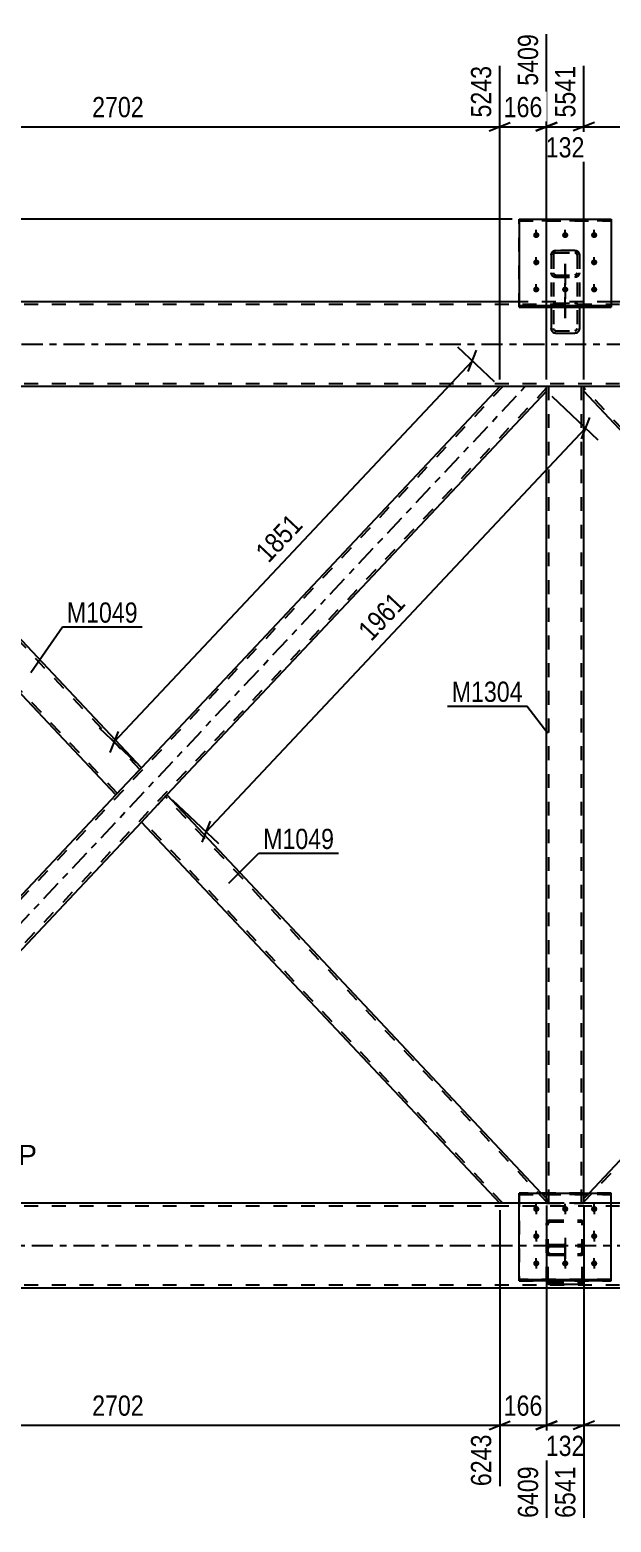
# Model space of a CAD drawing. Header units: millimetres. Extents: x 0 to 1189, y 0 to 841.
# Drawn here: x 258.9 to 341.2, y 442.4 to 653.7 of the extents above; entities that cross this region are included whole.
import ezdxf

# ---------------------------------------------------------------- set-up
doc = ezdxf.new("R2010")
doc.units = ezdxf.units.MM
doc.linetypes.add('DXK_LINE_DOT2', pattern=[3.9198, 1.9599, -1.9599])
doc.linetypes.add('DXK_LINE_DOT3', pattern=[5.9187, 2.979, -0.9799, 0.9799, -0.9799])
doc.styles.add('Arial', font='ARIAL.TTF', dxfattribs={"height": 0.2})
doc.styles.add('Arial Narrow', font='ARIALN.TTF', dxfattribs={"height": 0.2})

# ---------------------------------------------------------------- blocks, each defined once
blk = doc.blocks.new('Bolt-761548908-4665 - 4653')
at = {"color": 1, "linetype": 'DXK_LINE_DOT2'}
for p, q in [((330.57, 624.22), (330.57, 625.36)), ((334.67, 624.22), (334.67, 625.36)), ((338.77, 624.22), (338.77, 625.36)), ((330.57, 620.37), (330.57, 621.5)), ((338.77, 620.37), (338.77, 621.5)), ((330.57, 616.52), (330.57, 617.65)), ((334.67, 616.52), (334.67, 617.65)), ((338.77, 616.52), (338.77, 617.65))]:
    blk.add_line(p, q, dxfattribs=at)
blk = doc.blocks.new('Bolt-761548908-4806 - 4653')
at = {"linetype": 'Continuous'}
for points in [[(330.57, 624.21), (330.47, 624.21), (330.39, 624.24), (330.31, 624.28), (330.24, 624.34), (330.18, 624.41), (330.15, 624.49), (330.13, 624.58), (330.13, 624.66), (330.15, 624.75), (330.18, 624.83), (330.24, 624.9), (330.31, 624.95), (330.39, 625), (330.47, 625.02), (330.57, 625.03), (330.66, 625.02), (330.74, 625), (330.82, 624.95), (330.89, 624.9), (330.95, 624.83), (330.98, 624.75), (331, 624.66), (331, 624.58), (330.98, 624.49), (330.95, 624.41), (330.89, 624.34), (330.82, 624.28), (330.74, 624.24), (330.66, 624.21)], [(334.67, 624.21), (334.57, 624.21), (334.49, 624.24), (334.41, 624.28), (334.34, 624.34), (334.28, 624.41), (334.25, 624.49), (334.23, 624.58), (334.23, 624.66), (334.25, 624.75), (334.28, 624.83), (334.34, 624.9), (334.41, 624.95), (334.49, 625), (334.57, 625.02), (334.67, 625.03), (334.76, 625.02), (334.84, 625), (334.92, 624.95), (334.99, 624.9), (335.05, 624.83), (335.08, 624.75), (335.1, 624.66), (335.1, 624.58), (335.08, 624.49), (335.05, 624.41), (334.99, 624.34), (334.92, 624.28), (334.84, 624.24), (334.76, 624.21)], [(338.77, 624.21), (338.67, 624.21), (338.59, 624.24), (338.51, 624.28), (338.44, 624.34), (338.38, 624.41), (338.35, 624.49), (338.33, 624.58), (338.33, 624.66), (338.35, 624.75), (338.38, 624.83), (338.44, 624.9), (338.51, 624.95), (338.59, 625), (338.67, 625.02), (338.77, 625.03), (338.86, 625.02), (338.94, 625), (339.02, 624.95), (339.09, 624.9), (339.15, 624.83), (339.18, 624.75), (339.2, 624.66), (339.2, 624.58), (339.18, 624.49), (339.15, 624.41), (339.09, 624.34), (339.02, 624.28), (338.94, 624.24), (338.86, 624.21)], [(330.57, 620.35), (330.47, 620.36), (330.39, 620.39), (330.31, 620.43), (330.24, 620.49), (330.18, 620.56), (330.15, 620.64), (330.13, 620.72), (330.13, 620.81), (330.15, 620.89), (330.18, 620.97), (330.24, 621.04), (330.31, 621.1), (330.39, 621.14), (330.47, 621.17), (330.57, 621.18), (330.66, 621.17), (330.74, 621.14), (330.82, 621.1), (330.89, 621.04), (330.95, 620.97), (330.98, 620.89), (331, 620.81), (331, 620.72), (330.98, 620.64), (330.95, 620.56), (330.89, 620.49), (330.82, 620.43), (330.74, 620.39), (330.66, 620.36)], [(338.77, 620.35), (338.67, 620.36), (338.59, 620.39), (338.51, 620.43), (338.44, 620.49), (338.38, 620.56), (338.35, 620.64), (338.33, 620.72), (338.33, 620.81), (338.35, 620.89), (338.38, 620.97), (338.44, 621.04), (338.51, 621.1), (338.59, 621.14), (338.67, 621.17), (338.77, 621.18), (338.86, 621.17), (338.94, 621.14), (339.02, 621.1), (339.09, 621.04), (339.15, 620.97), (339.18, 620.89), (339.2, 620.81), (339.2, 620.72), (339.18, 620.64), (339.15, 620.56), (339.09, 620.49), (339.02, 620.43), (338.94, 620.39), (338.86, 620.36)], [(330.57, 616.5), (330.47, 616.51), (330.39, 616.54), (330.31, 616.58), (330.24, 616.64), (330.18, 616.71), (330.15, 616.79), (330.13, 616.87), (330.13, 616.96), (330.15, 617.04), (330.18, 617.12), (330.24, 617.19), (330.31, 617.25), (330.39, 617.29), (330.47, 617.32), (330.57, 617.33), (330.66, 617.32), (330.74, 617.29), (330.82, 617.25), (330.89, 617.19), (330.95, 617.12), (330.98, 617.04), (331, 616.96), (331, 616.87), (330.98, 616.79), (330.95, 616.71), (330.89, 616.64), (330.82, 616.58), (330.74, 616.54), (330.66, 616.51)], [(334.67, 616.5), (334.57, 616.51), (334.49, 616.54), (334.41, 616.58), (334.34, 616.64), (334.28, 616.71), (334.25, 616.79), (334.23, 616.87), (334.23, 616.96), (334.25, 617.04), (334.28, 617.12), (334.34, 617.19), (334.41, 617.25), (334.49, 617.29), (334.57, 617.32), (334.67, 617.33), (334.76, 617.32), (334.84, 617.29), (334.92, 617.25), (334.99, 617.19), (335.05, 617.12), (335.08, 617.04), (335.1, 616.96), (335.1, 616.87), (335.08, 616.79), (335.05, 616.71), (334.99, 616.64), (334.92, 616.58), (334.84, 616.54), (334.76, 616.51)], [(338.77, 616.5), (338.67, 616.51), (338.59, 616.54), (338.51, 616.58), (338.44, 616.64), (338.38, 616.71), (338.35, 616.79), (338.33, 616.87), (338.33, 616.96), (338.35, 617.04), (338.38, 617.12), (338.44, 617.19), (338.51, 617.25), (338.59, 617.29), (338.67, 617.32), (338.77, 617.33), (338.86, 617.32), (338.94, 617.29), (339.02, 617.25), (339.09, 617.19), (339.15, 617.12), (339.18, 617.04), (339.2, 616.96), (339.2, 616.87), (339.18, 616.79), (339.15, 616.71), (339.09, 616.64), (339.02, 616.58), (338.94, 616.54), (338.86, 616.51)]]:
    blk.add_hatch(color=1, dxfattribs=at).paths.add_polyline_path(points)
at = {"color": 1, "linetype": 'Continuous'}
for p, q in [((330.57, 624.22), (330.57, 625.36)), ((334.67, 624.22), (334.67, 625.36)), ((338.77, 624.22), (338.77, 625.36)), ((330.57, 620.37), (330.57, 621.5)), ((338.77, 620.37), (338.77, 621.5)), ((330.57, 616.52), (330.57, 617.65)), ((334.67, 616.52), (334.67, 617.65)), ((338.77, 616.52), (338.77, 617.65))]:
    blk.add_line(p, q, dxfattribs=at)
blk = doc.blocks.new('Part-761548908-4816 - 4653')
at = {"color": 2, "linetype": 'Continuous'}
for p, q in [((328.17, 615.18), (115.66, 615.18)), ((568.17, 615.18), (341.17, 615.18)), ((577.06, 603.18), (115.66, 603.18))]:
    blk.add_line(p, q, dxfattribs=at)
at = {"color": 7, "linetype": 'DXK_LINE_DOT2'}
for p, q in [((706.9, 614.78), (115.66, 614.78)), ((341.17, 615.18), (328.17, 615.18)), ((706.9, 603.58), (115.66, 603.58))]:
    blk.add_line(p, q, dxfattribs=at)
at = {"color": 7, "linetype": 'DXK_LINE_DOT3'}
blk.add_line((115.66, 609.18), (706.9, 609.18), dxfattribs=at)
blk = doc.blocks.new('Part-761548908-4821 - 4653')
at = {"color": 7, "linetype": 'DXK_LINE_DOT2'}
for p, q in [((706.9, 487.18), (75.66, 487.18)), ((706.9, 487.58), (88.16, 487.58)), ((341.17, 487.58), (328.17, 487.58)), ((706.9, 475.98), (75.66, 475.98))]:
    blk.add_line(p, q, dxfattribs=at)
at = {"color": 2, "linetype": 'Continuous'}
for p, q in [((328.17, 487.58), (101.16, 487.58)), ((568.17, 487.58), (341.17, 487.58)), ((706.9, 475.58), (80.46, 475.58))]:
    blk.add_line(p, q, dxfattribs=at)
at = {"color": 7, "linetype": 'DXK_LINE_DOT3'}
blk.add_line((75.66, 481.58), (706.9, 481.58), dxfattribs=at)
blk = doc.blocks.new('Bolt-761548908-4805 - 4653')
at = {"color": 1, "linetype": 'DXK_LINE_DOT2'}
for p, q in [((330.57, 487.17), (330.57, 486.03)), ((334.67, 487.17), (334.67, 486.03)), ((338.77, 487.17), (338.77, 486.03)), ((330.57, 483.32), (330.57, 482.18)), ((338.77, 483.32), (338.77, 482.18)), ((330.57, 479.46), (330.57, 478.33)), ((334.67, 479.46), (334.67, 478.33)), ((338.77, 479.46), (338.77, 478.33))]:
    blk.add_line(p, q, dxfattribs=at)
blk = doc.blocks.new('Bolt-761548908-4807 - 4653')
at = {"linetype": 'Continuous'}
for points in [[(330.57, 486.36), (330.47, 486.37), (330.39, 486.39), (330.31, 486.44), (330.24, 486.49), (330.18, 486.56), (330.15, 486.64), (330.13, 486.73), (330.13, 486.81), (330.15, 486.9), (330.18, 486.98), (330.24, 487.05), (330.31, 487.11), (330.39, 487.15), (330.47, 487.18), (330.57, 487.18), (330.66, 487.18), (330.74, 487.15), (330.82, 487.11), (330.89, 487.05), (330.95, 486.98), (330.98, 486.9), (331, 486.81), (331, 486.73), (330.98, 486.64), (330.95, 486.56), (330.89, 486.49), (330.82, 486.44), (330.74, 486.39), (330.66, 486.37)], [(334.67, 486.36), (334.57, 486.37), (334.49, 486.39), (334.41, 486.44), (334.34, 486.49), (334.28, 486.56), (334.25, 486.64), (334.23, 486.73), (334.23, 486.81), (334.25, 486.9), (334.28, 486.98), (334.34, 487.05), (334.41, 487.11), (334.49, 487.15), (334.57, 487.18), (334.67, 487.18), (334.76, 487.18), (334.84, 487.15), (334.92, 487.11), (334.99, 487.05), (335.05, 486.98), (335.08, 486.9), (335.1, 486.81), (335.1, 486.73), (335.08, 486.64), (335.05, 486.56), (334.99, 486.49), (334.92, 486.44), (334.84, 486.39), (334.76, 486.37)], [(338.77, 486.36), (338.67, 486.37), (338.59, 486.39), (338.51, 486.44), (338.44, 486.49), (338.38, 486.56), (338.35, 486.64), (338.33, 486.73), (338.33, 486.81), (338.35, 486.9), (338.38, 486.98), (338.44, 487.05), (338.51, 487.11), (338.59, 487.15), (338.67, 487.18), (338.77, 487.18), (338.86, 487.18), (338.94, 487.15), (339.02, 487.11), (339.09, 487.05), (339.15, 486.98), (339.18, 486.9), (339.2, 486.81), (339.2, 486.73), (339.18, 486.64), (339.15, 486.56), (339.09, 486.49), (339.02, 486.44), (338.94, 486.39), (338.86, 486.37)], [(330.57, 482.51), (330.47, 482.51), (330.39, 482.54), (330.31, 482.58), (330.24, 482.64), (330.18, 482.71), (330.15, 482.79), (330.13, 482.88), (330.13, 482.96), (330.15, 483.05), (330.18, 483.13), (330.24, 483.2), (330.31, 483.25), (330.39, 483.3), (330.47, 483.32), (330.57, 483.33), (330.66, 483.32), (330.74, 483.3), (330.82, 483.25), (330.89, 483.2), (330.95, 483.13), (330.98, 483.05), (331, 482.96), (331, 482.88), (330.98, 482.79), (330.95, 482.71), (330.89, 482.64), (330.82, 482.58), (330.74, 482.54), (330.66, 482.51)], [(338.77, 482.51), (338.67, 482.51), (338.59, 482.54), (338.51, 482.58), (338.44, 482.64), (338.38, 482.71), (338.35, 482.79), (338.33, 482.88), (338.33, 482.96), (338.35, 483.05), (338.38, 483.13), (338.44, 483.2), (338.51, 483.25), (338.59, 483.3), (338.67, 483.32), (338.77, 483.33), (338.86, 483.32), (338.94, 483.3), (339.02, 483.25), (339.09, 483.2), (339.15, 483.13), (339.18, 483.05), (339.2, 482.96), (339.2, 482.88), (339.18, 482.79), (339.15, 482.71), (339.09, 482.64), (339.02, 482.58), (338.94, 482.54), (338.86, 482.51)], [(330.57, 478.65), (330.47, 478.66), (330.39, 478.69), (330.31, 478.73), (330.24, 478.79), (330.18, 478.86), (330.15, 478.94), (330.13, 479.02), (330.13, 479.11), (330.15, 479.19), (330.18, 479.27), (330.24, 479.34), (330.31, 479.4), (330.39, 479.44), (330.47, 479.47), (330.57, 479.48), (330.66, 479.47), (330.74, 479.44), (330.82, 479.4), (330.89, 479.34), (330.95, 479.27), (330.98, 479.19), (331, 479.11), (331, 479.02), (330.98, 478.94), (330.95, 478.86), (330.89, 478.79), (330.82, 478.73), (330.74, 478.69), (330.66, 478.66)], [(334.67, 478.65), (334.57, 478.66), (334.49, 478.69), (334.41, 478.73), (334.34, 478.79), (334.28, 478.86), (334.25, 478.94), (334.23, 479.02), (334.23, 479.11), (334.25, 479.19), (334.28, 479.27), (334.34, 479.34), (334.41, 479.4), (334.49, 479.44), (334.57, 479.47), (334.67, 479.48), (334.76, 479.47), (334.84, 479.44), (334.92, 479.4), (334.99, 479.34), (335.05, 479.27), (335.08, 479.19), (335.1, 479.11), (335.1, 479.02), (335.08, 478.94), (335.05, 478.86), (334.99, 478.79), (334.92, 478.73), (334.84, 478.69), (334.76, 478.66)], [(338.77, 478.65), (338.67, 478.66), (338.59, 478.69), (338.51, 478.73), (338.44, 478.79), (338.38, 478.86), (338.35, 478.94), (338.33, 479.02), (338.33, 479.11), (338.35, 479.19), (338.38, 479.27), (338.44, 479.34), (338.51, 479.4), (338.59, 479.44), (338.67, 479.47), (338.77, 479.48), (338.86, 479.47), (338.94, 479.44), (339.02, 479.4), (339.09, 479.34), (339.15, 479.27), (339.18, 479.19), (339.2, 479.11), (339.2, 479.02), (339.18, 478.94), (339.15, 478.86), (339.09, 478.79), (339.02, 478.73), (338.94, 478.69), (338.86, 478.66)]]:
    blk.add_hatch(color=1, dxfattribs=at).paths.add_polyline_path(points)
at = {"color": 1, "linetype": 'Continuous'}
for p, q in [((330.57, 486.37), (330.57, 487.51)), ((334.67, 486.37), (334.67, 487.51)), ((338.77, 486.37), (338.77, 487.51)), ((330.57, 482.52), (330.57, 483.66)), ((338.77, 482.52), (338.77, 483.66)), ((330.57, 478.67), (330.57, 479.8)), ((334.67, 478.67), (334.67, 479.8)), ((338.77, 478.67), (338.77, 479.8))]:
    blk.add_line(p, q, dxfattribs=at)
blk = doc.blocks.new('Part-761548908-4874 - 4653')
at = {"color": 7, "linetype": 'DXK_LINE_DOT2'}
for p, q in [((341.17, 489.03), (328.17, 489.03)), ((328.17, 489.03), (328.17, 476.59)), ((341.17, 488.81), (328.17, 488.81)), ((341.17, 476.59), (341.17, 489.03)), ((341.17, 476.81), (328.17, 476.81)), ((328.17, 476.59), (341.17, 476.59))]:
    blk.add_line(p, q, dxfattribs=at)
blk = doc.blocks.new('Part-761548908-4888 - 4653')
at = {"color": 7, "linetype": 'DXK_LINE_DOT2'}
for p, q in [((332.03, 484.73), (332.06, 484.9)), ((332.03, 476.63), (332.03, 484.73)), ((332.06, 484.9), (332.17, 485.05)), ((332.17, 485.05), (332.32, 485.15)), ((332.28, 484.82), (332.27, 484.73)), ((332.27, 476.63), (332.27, 484.73)), ((332.34, 484.89), (332.28, 484.82)), ((332.32, 485.15), (332.51, 485.18)), ((332.41, 484.94), (332.34, 484.89)), ((332.51, 484.96), (332.41, 484.94)), ((332.51, 485.18), (336.83, 485.18)), ((332.51, 484.96), (336.83, 484.96)), ((336.83, 485.18), (337.01, 485.15)), ((336.92, 484.94), (336.83, 484.96)), ((337, 484.89), (336.92, 484.94)), ((337.05, 484.82), (337, 484.89)), ((337.01, 485.15), (337.17, 485.05)), ((337.07, 484.73), (337.05, 484.82)), ((337.07, 476.63), (337.07, 484.73)), ((337.17, 485.05), (337.27, 484.9)), ((337.27, 484.9), (337.31, 484.73)), ((337.31, 476.63), (337.31, 484.73)), ((332.51, 481.73), (332.32, 481.69)), ((332.51, 481.73), (336.83, 481.73)), ((337.01, 481.69), (336.83, 481.73)), ((332.06, 481.42), (332.03, 481.22)), ((332.06, 480.5), (332.03, 480.67)), ((332.17, 480.35), (332.06, 480.5)), ((332.32, 480.25), (332.17, 480.35)), ((332.27, 481.22), (332.28, 481.32)), ((332.27, 480.67), (332.28, 480.58)), ((332.28, 481.32), (332.34, 481.4)), ((332.28, 480.58), (332.34, 480.51)), ((332.51, 480.22), (332.32, 480.25)), ((332.34, 481.4), (332.41, 481.46)), ((332.34, 480.51), (332.41, 480.46)), ((332.41, 481.46), (332.51, 481.48)), ((332.41, 480.46), (332.51, 480.44)), ((332.51, 481.48), (336.83, 481.48)), ((332.51, 480.44), (336.83, 480.44)), ((332.51, 480.22), (336.83, 480.22)), ((336.83, 481.48), (336.92, 481.46)), ((336.83, 480.44), (336.92, 480.46)), ((337.01, 480.25), (336.83, 480.22)), ((336.92, 481.46), (337, 481.4)), ((336.92, 480.46), (337, 480.51)), ((337, 481.4), (337.05, 481.32)), ((337, 480.51), (337.05, 480.58)), ((337.17, 480.35), (337.01, 480.25)), ((337.05, 481.32), (337.07, 481.22)), ((337.05, 480.58), (337.07, 480.67)), ((337.27, 480.5), (337.17, 480.35)), ((337.31, 481.22), (337.27, 481.42)), ((337.31, 480.67), (337.27, 480.5)), ((332.03, 476.63), (332.06, 476.43)), ((332.28, 476.53), (332.27, 476.63)), ((332.34, 476.45), (332.28, 476.53)), ((332.32, 476.15), (332.51, 476.11)), ((332.41, 476.39), (332.34, 476.45)), ((332.51, 476.37), (332.41, 476.39)), ((332.51, 476.37), (336.83, 476.37)), ((332.51, 476.11), (336.83, 476.11)), ((336.92, 476.39), (336.83, 476.37)), ((336.83, 476.11), (337.01, 476.15)), ((337, 476.45), (336.92, 476.39)), ((337.05, 476.53), (337, 476.45)), ((337.07, 476.63), (337.05, 476.53)), ((337.27, 476.43), (337.31, 476.63))]:
    blk.add_line(p, q, dxfattribs=at)
at = {"color": 7, "linetype": 'DXK_LINE_DOT3'}
blk.add_line((334.67, 482.7), (334.67, 478.92), dxfattribs=at)
at = {"color": 7, "linetype": 'DXK_LINE_DOT2'}
for centre, start, end in [((332.53, 481.24), 114.32, 159.2417), ((336.81, 481.24), 20.7583, 65.68), ((332.53, 476.61), 200.7583, 245.68), ((336.81, 476.61), 294.32, 339.2417)]:
    blk.add_arc(centre, 0.496, start, end, dxfattribs=at)
blk = doc.blocks.new('Part-761548908-4879 - 4653')
at = {"color": 7, "linetype": 'DXK_LINE_DOT2'}
for p, q in [((328.17, 614.44), (328.17, 626.87)), ((328.17, 626.87), (341.17, 626.87)), ((341.17, 626.66), (328.17, 626.66)), ((341.17, 626.87), (341.17, 614.44)), ((328.17, 614.66), (341.17, 614.66)), ((341.17, 614.44), (328.17, 614.44))]:
    blk.add_line(p, q, dxfattribs=at)
blk = doc.blocks.new('Part-761548908-4882 - 4653')
at = {"color": 2, "linetype": 'Continuous'}
for p, q in [((328.17, 626.87), (341.17, 626.87)), ((328.17, 626.87), (328.17, 614.44)), ((341.17, 626.87), (341.17, 614.44)), ((328.17, 614.66), (341.17, 614.66)), ((328.17, 614.44), (341.17, 614.44))]:
    blk.add_line(p, q, dxfattribs=at)
at = {"color": 7, "linetype": 'DXK_LINE_DOT2'}
blk.add_line((328.17, 626.65), (341.17, 626.65), dxfattribs=at)
blk = doc.blocks.new('Part-761548908-4885 - 4653')
at = {"color": 2, "linetype": 'Continuous'}
for p, q in [((328.17, 489.03), (341.17, 489.03)), ((328.17, 476.59), (328.17, 489.03)), ((341.17, 476.59), (341.17, 489.03)), ((328.17, 476.81), (341.17, 476.81)), ((341.17, 476.59), (328.17, 476.59))]:
    blk.add_line(p, q, dxfattribs=at)
at = {"color": 7, "linetype": 'DXK_LINE_DOT2'}
blk.add_line((328.17, 488.81), (341.17, 488.81), dxfattribs=at)
blk = doc.blocks.new('Part-761548908-4891 - 4653')
at = {"color": 7, "linetype": 'DXK_LINE_DOT2'}
for p, q in [((332.67, 621.83), (332.71, 622.06)), ((332.67, 621.83), (332.67, 611.41)), ((332.71, 622.06), (332.85, 622.25)), ((332.85, 622.25), (333.06, 622.38)), ((333.01, 621.94), (332.99, 621.83)), ((332.99, 621.83), (332.99, 611.41)), ((333.08, 622.04), (333.01, 621.94)), ((333.06, 622.38), (333.31, 622.43)), ((333.18, 622.1), (333.08, 622.04)), ((333.31, 622.13), (333.18, 622.1)), ((336.03, 622.43), (333.31, 622.43)), ((333.31, 622.13), (336.03, 622.13)), ((336.03, 622.43), (336.27, 622.38)), ((336.15, 622.1), (336.03, 622.13)), ((336.25, 622.04), (336.15, 622.1)), ((336.32, 621.94), (336.25, 622.04)), ((336.27, 622.38), (336.48, 622.25)), ((336.35, 621.83), (336.32, 621.94)), ((336.35, 621.83), (336.35, 611.41)), ((336.48, 622.25), (336.62, 622.06)), ((336.62, 622.06), (336.67, 621.83)), ((336.67, 621.83), (336.67, 611.41)), ((332.71, 619.04), (332.67, 619.27)), ((332.85, 618.84), (332.71, 619.04)), ((332.99, 619.27), (333.01, 619.15)), ((333.01, 619.15), (333.08, 619.06)), ((333.08, 619.06), (333.18, 618.99)), ((333.18, 618.99), (333.31, 618.97)), ((333.31, 618.97), (336.03, 618.97)), ((336.03, 618.97), (336.15, 618.99)), ((336.15, 618.99), (336.25, 619.06)), ((336.25, 619.06), (336.32, 619.15)), ((336.32, 619.15), (336.35, 619.27)), ((336.62, 619.04), (336.48, 618.84)), ((336.67, 619.27), (336.62, 619.04)), ((333.06, 618.71), (332.85, 618.84)), ((333.31, 618.67), (333.06, 618.71)), ((333.31, 618.67), (336.03, 618.67)), ((336.27, 618.71), (336.03, 618.67)), ((336.48, 618.84), (336.27, 618.71)), ((333.18, 614.96), (333.06, 614.94)), ((333.31, 614.99), (333.18, 614.96)), ((333.31, 614.99), (336.03, 614.99)), ((336.27, 614.94), (336.03, 614.99)), ((332.71, 614.57), (332.67, 614.31)), ((332.99, 614.31), (333.01, 614.44)), ((333.18, 614.62), (333.31, 614.65)), ((333.31, 614.65), (336.03, 614.65)), ((336.03, 614.65), (336.15, 614.62)), ((336.32, 614.44), (336.35, 614.31)), ((336.67, 614.31), (336.62, 614.57)), ((332.67, 611.41), (332.71, 611.15)), ((333.01, 611.28), (332.99, 611.41)), ((333.06, 610.78), (333.31, 610.73)), ((333.31, 611.07), (333.18, 611.1)), ((333.31, 611.07), (336.03, 611.07)), ((333.31, 610.73), (336.03, 610.73)), ((336.15, 611.1), (336.03, 611.07)), ((336.03, 610.73), (336.27, 610.78)), ((336.35, 611.41), (336.32, 611.28)), ((336.62, 611.15), (336.67, 611.41))]:
    blk.add_line(p, q, dxfattribs=at)
at = {"color": 7, "linetype": 'DXK_LINE_DOT3'}
blk.add_line((334.67, 620.55), (334.67, 612.86), dxfattribs=at)
at = {"color": 7, "linetype": 'DXK_LINE_DOT2'}
for centre, radius, start, end in [((333.33, 614.33), 0.662, 114.32, 159.2417), ((336, 614.33), 0.662, 20.7583, 65.68), ((333.32, 614.32), 0.331, 114.32, 159.2417), ((336.01, 614.32), 0.331, 20.7583, 65.68), ((333.33, 611.39), 0.662, 200.7583, 245.68), ((333.32, 611.4), 0.331, 200.7583, 245.68), ((336.01, 611.4), 0.331, 294.32, 339.2417), ((336, 611.39), 0.662, 294.32, 339.2417)]:
    blk.add_arc(centre, radius, start, end, dxfattribs=at)
blk = doc.blocks.new('Part-761548908-4974 - 4653')
at = {"color": 2, "linetype": 'Continuous'}
for p, q in [((274.66, 541.52), (278.28, 545.38)), ((278.28, 545.38), (331.27, 489.03)), ((325.39, 487.58), (274.66, 541.52))]:
    blk.add_line(p, q, dxfattribs=at)
at = {"color": 7, "linetype": 'DXK_LINE_DOT2'}
for p, q in [((332.02, 487.77), (278.06, 545.14)), ((274.88, 541.76), (274.89, 541.77)), ((325.83, 487.58), (274.88, 541.76)), ((331.27, 489.03), (332.02, 488.24)), ((332.02, 488.24), (332.02, 487.58)), ((332.02, 487.58), (325.39, 487.58))]:
    blk.add_line(p, q, dxfattribs=at)
blk = doc.blocks.new('Part-761548908-4988 - 4653')
at = {"color": 7, "linetype": 'DXK_LINE_DOT2'}
for p, q in [((332.06, 484.9), (332.03, 484.73)), ((332.03, 476.63), (332.03, 484.73)), ((332.17, 485.05), (332.06, 484.9)), ((332.32, 485.15), (332.17, 485.05)), ((332.27, 484.73), (332.28, 484.82)), ((332.27, 476.63), (332.27, 484.73)), ((332.28, 484.82), (332.34, 484.89)), ((332.51, 485.18), (332.32, 485.15)), ((332.34, 484.89), (332.41, 484.94)), ((332.41, 484.94), (332.51, 484.96)), ((332.51, 485.18), (336.83, 485.18)), ((332.51, 484.96), (336.83, 484.96)), ((337.01, 485.15), (336.83, 485.18)), ((336.83, 484.96), (336.92, 484.94)), ((336.92, 484.94), (337, 484.89)), ((337, 484.89), (337.05, 484.82)), ((337.17, 485.05), (337.01, 485.15)), ((337.05, 484.82), (337.07, 484.73)), ((337.07, 476.63), (337.07, 484.73)), ((337.27, 484.9), (337.17, 485.05)), ((337.31, 484.73), (337.27, 484.9)), ((337.31, 476.63), (337.31, 484.73)), ((332.32, 481.69), (332.51, 481.73)), ((332.51, 481.73), (336.83, 481.73)), ((336.83, 481.73), (337.01, 481.69)), ((332.03, 481.22), (332.06, 481.42)), ((332.03, 480.67), (332.06, 480.5)), ((332.06, 480.5), (332.17, 480.35)), ((332.17, 480.35), (332.32, 480.25)), ((332.28, 481.32), (332.27, 481.22)), ((332.28, 480.58), (332.27, 480.67)), ((332.34, 481.4), (332.28, 481.32)), ((332.34, 480.51), (332.28, 480.58)), ((332.32, 480.25), (332.51, 480.22)), ((332.41, 481.46), (332.34, 481.4)), ((332.41, 480.46), (332.34, 480.51)), ((332.51, 481.48), (332.41, 481.46)), ((332.51, 480.44), (332.41, 480.46)), ((332.51, 481.48), (336.83, 481.48)), ((332.51, 480.44), (336.83, 480.44)), ((332.51, 480.22), (336.83, 480.22)), ((336.92, 481.46), (336.83, 481.48)), ((336.92, 480.46), (336.83, 480.44)), ((336.83, 480.22), (337.01, 480.25)), ((337, 481.4), (336.92, 481.46)), ((337, 480.51), (336.92, 480.46)), ((337.05, 481.32), (337, 481.4)), ((337.05, 480.58), (337, 480.51)), ((337.01, 480.25), (337.17, 480.35)), ((337.07, 481.22), (337.05, 481.32)), ((337.07, 480.67), (337.05, 480.58)), ((337.17, 480.35), (337.27, 480.5)), ((337.27, 481.42), (337.31, 481.22)), ((337.27, 480.5), (337.31, 480.67)), ((332.03, 476.59), (332.03, 476.63)), ((332.27, 476.63), (332.28, 476.53)), ((332.28, 476.53), (332.34, 476.45)), ((332.34, 476.45), (332.41, 476.39)), ((332.41, 476.39), (332.51, 476.37)), ((332.51, 476.37), (336.83, 476.37)), ((336.83, 476.37), (336.92, 476.39)), ((336.92, 476.39), (337, 476.45)), ((337, 476.45), (337.05, 476.53)), ((337.05, 476.53), (337.07, 476.63)), ((337.31, 476.63), (337.3, 476.59))]:
    blk.add_line(p, q, dxfattribs=at)
at = {"color": 7, "linetype": 'DXK_LINE_DOT3'}
blk.add_line((334.67, 478.92), (334.67, 482.7), dxfattribs=at)
at = {"color": 2, "linetype": 'Continuous'}
for p, q in [((332.06, 476.43), (332.03, 476.59)), ((332.51, 476.11), (332.32, 476.15)), ((332.51, 476.11), (336.83, 476.11)), ((337.01, 476.15), (336.83, 476.11)), ((337.3, 476.59), (337.27, 476.43))]:
    blk.add_line(p, q, dxfattribs=at)
at = {"color": 7, "linetype": 'DXK_LINE_DOT2'}
for centre, start, end in [((332.53, 481.24), 114.3199, 159.2417), ((336.81, 481.24), 20.7583, 65.6801)]:
    blk.add_arc(centre, 0.496, start, end, dxfattribs=at)
at = {"color": 2, "linetype": 'Continuous'}
for centre, start, end in [((332.53, 476.61), 200.7583, 245.6801), ((336.81, 476.61), 294.3199, 339.2417)]:
    blk.add_arc(centre, 0.496, start, end, dxfattribs=at)
blk = doc.blocks.new('Part-761548908-4991 - 4653')
at = {"color": 7, "linetype": 'DXK_LINE_DOT2'}
for p, q in [((332.71, 622.06), (332.67, 621.82)), ((332.67, 621.82), (332.67, 614.44)), ((332.85, 622.25), (332.71, 622.06)), ((333.06, 622.38), (332.85, 622.25)), ((332.99, 621.82), (333.01, 621.94)), ((332.99, 621.82), (332.99, 611.41)), ((333.01, 621.94), (333.08, 622.04)), ((333.31, 622.43), (333.06, 622.38)), ((333.08, 622.04), (333.18, 622.1)), ((333.18, 622.1), (333.31, 622.13)), ((333.31, 622.43), (336.03, 622.43)), ((333.31, 622.13), (336.03, 622.13)), ((336.27, 622.38), (336.03, 622.43)), ((336.03, 622.13), (336.15, 622.1)), ((336.15, 622.1), (336.25, 622.04)), ((336.25, 622.04), (336.32, 621.94)), ((336.48, 622.25), (336.27, 622.38)), ((336.32, 621.94), (336.35, 621.82)), ((336.35, 621.82), (336.35, 611.41)), ((336.62, 622.06), (336.48, 622.25)), ((336.67, 621.82), (336.62, 622.06)), ((336.67, 621.82), (336.67, 614.44)), ((332.67, 619.27), (332.71, 619.04)), ((332.71, 619.04), (332.85, 618.84)), ((333.01, 619.15), (332.99, 619.27)), ((333.08, 619.06), (333.01, 619.15)), ((333.18, 618.99), (333.08, 619.06)), ((333.31, 618.97), (333.18, 618.99)), ((333.31, 618.97), (336.03, 618.97)), ((336.15, 618.99), (336.03, 618.97)), ((336.25, 619.06), (336.15, 618.99)), ((336.32, 619.15), (336.25, 619.06)), ((336.35, 619.27), (336.32, 619.15)), ((336.48, 618.84), (336.62, 619.04)), ((336.62, 619.04), (336.67, 619.27)), ((332.85, 618.84), (333.06, 618.71)), ((333.06, 618.71), (333.31, 618.67)), ((333.31, 618.67), (336.03, 618.67)), ((336.03, 618.67), (336.27, 618.71)), ((336.27, 618.71), (336.48, 618.84)), ((333.06, 614.94), (333.31, 614.99)), ((333.31, 614.99), (336.03, 614.99)), ((336.03, 614.99), (336.27, 614.94)), ((332.67, 614.31), (332.71, 614.57)), ((333.01, 614.44), (332.99, 614.31)), ((333.31, 614.65), (333.18, 614.62)), ((333.31, 614.65), (336.03, 614.65)), ((336.15, 614.62), (336.03, 614.65)), ((336.35, 614.31), (336.32, 614.44)), ((336.62, 614.57), (336.67, 614.31)), ((332.99, 611.41), (333.01, 611.28)), ((333.18, 611.1), (333.31, 611.07)), ((333.31, 611.07), (336.03, 611.07)), ((336.03, 611.07), (336.15, 611.1)), ((336.32, 611.28), (336.35, 611.41))]:
    blk.add_line(p, q, dxfattribs=at)
at = {"color": 7, "linetype": 'DXK_LINE_DOT3'}
blk.add_line((334.67, 612.86), (334.67, 620.55), dxfattribs=at)
at = {"color": 2, "linetype": 'Continuous'}
for p, q in [((332.67, 614.44), (332.67, 611.41)), ((336.67, 614.44), (336.67, 611.41)), ((332.71, 611.15), (332.67, 611.41)), ((333.31, 610.73), (333.06, 610.78)), ((333.31, 610.73), (336.03, 610.73)), ((336.27, 610.78), (336.03, 610.73)), ((336.67, 611.41), (336.62, 611.15))]:
    blk.add_line(p, q, dxfattribs=at)
at = {"color": 7, "linetype": 'DXK_LINE_DOT2'}
for centre, radius, start, end in [((333.33, 614.33), 0.662, 114.32, 159.2417), ((336, 614.33), 0.662, 20.7583, 65.68), ((333.32, 614.32), 0.331, 114.32, 159.2417), ((336.01, 614.32), 0.331, 20.7583, 65.68), ((333.32, 611.4), 0.331, 200.7583, 245.68), ((336.01, 611.4), 0.331, 294.32, 339.2417)]:
    blk.add_arc(centre, radius, start, end, dxfattribs=at)
at = {"color": 2, "linetype": 'Continuous'}
for centre, start, end in [((333.33, 611.39), 200.7583, 245.68), ((336, 611.39), 294.32, 339.2417)]:
    blk.add_arc(centre, 0.662, start, end, dxfattribs=at)
blk = doc.blocks.new('Part-761548908-5004 - 4653')
at = {"color": 7, "linetype": 'DXK_LINE_DOT2'}
for p, q in [((337.3, 603.18), (332.02, 603.18)), ((332.02, 602.51), (332.02, 603.18)), ((332.34, 487.58), (332.34, 603.18)), ((336.98, 487.58), (336.98, 603.18)), ((337.3, 602.51), (337.3, 603.18)), ((332.02, 487.58), (332.02, 489.03)), ((337.3, 487.58), (337.3, 489.03)), ((332.02, 487.58), (337.3, 487.58))]:
    blk.add_line(p, q, dxfattribs=at)
at = {"color": 2, "linetype": 'Continuous'}
for p, q in [((332.02, 489.03), (332.02, 602.51)), ((337.3, 489.03), (337.3, 602.51))]:
    blk.add_line(p, q, dxfattribs=at)
blk = doc.blocks.new('Part-761548908-5074 - 4653')
at = {"color": 2, "linetype": 'Continuous'}
for p, q in [((337.3, 602.51), (337.3, 603.18)), ((391.03, 545.38), (337.3, 602.51)), ((394.66, 549.23), (343.92, 603.18)), ((394.66, 549.23), (394.53, 549.09)), ((394.22, 548.76), (391.03, 545.38)), ((394.53, 549.09), (394.22, 548.76))]:
    blk.add_line(p, q, dxfattribs=at)
at = {"color": 7, "linetype": 'DXK_LINE_DOT2'}
for p, q in [((343.92, 603.18), (337.3, 603.18)), ((391.25, 545.61), (337.3, 602.98)), ((394.44, 549), (343.48, 603.18)), ((394.39, 548.94), (394.22, 548.76)), ((394.53, 549.09), (394.44, 549)), ((391.25, 545.61), (391.27, 545.63))]:
    blk.add_line(p, q, dxfattribs=at)
blk = doc.blocks.new('Part-761548908-5079 - 4653')
at = {"color": 7, "linetype": 'DXK_LINE_DOT2'}
for p, q in [((445.83, 603.18), (337.3, 487.77)), ((452.02, 602.98), (343.48, 487.58)), ((452.02, 603.18), (445.39, 603.18)), ((394.66, 549.23), (391.03, 545.38)), ((398.28, 545.38), (394.66, 541.52)), ((338.04, 489.03), (337.3, 488.24)), ((337.3, 487.58), (337.3, 488.24)), ((343.92, 487.58), (337.3, 487.58))]:
    blk.add_line(p, q, dxfattribs=at)
at = {"color": 2, "linetype": 'Continuous'}
for p, q in [((445.39, 603.18), (394.66, 549.23)), ((452.02, 602.51), (398.28, 545.38)), ((452.02, 602.51), (452.02, 603.18)), ((391.03, 545.38), (338.04, 489.03)), ((394.66, 541.52), (343.92, 487.58))]:
    blk.add_line(p, q, dxfattribs=at)
blk = doc.blocks.new('Part-761548908-5084 - 4653')
at = {"color": 2, "linetype": 'Continuous'}
for p, q in [((217.3, 602.51), (217.3, 603.18)), ((271.03, 545.38), (217.3, 602.51)), ((274.66, 549.23), (223.92, 603.18)), ((274.66, 549.23), (274.53, 549.09)), ((274.22, 548.76), (271.03, 545.38)), ((274.53, 549.09), (274.22, 548.76))]:
    blk.add_line(p, q, dxfattribs=at)
at = {"color": 7, "linetype": 'DXK_LINE_DOT2'}
for p, q in [((223.92, 603.18), (217.3, 603.18)), ((271.25, 545.61), (217.3, 602.98)), ((274.44, 549), (223.48, 603.18)), ((274.39, 548.94), (274.22, 548.76)), ((274.53, 549.09), (274.44, 549)), ((271.25, 545.61), (271.27, 545.63))]:
    blk.add_line(p, q, dxfattribs=at)
blk = doc.blocks.new('Part-761548908-5089 - 4653')
at = {"color": 7, "linetype": 'DXK_LINE_DOT2'}
for p, q in [((325.83, 603.18), (217.3, 487.77)), ((332.02, 602.98), (223.48, 487.58)), ((332.02, 603.18), (325.39, 603.18)), ((274.66, 549.23), (271.03, 545.38)), ((278.28, 545.38), (274.66, 541.52)), ((223.92, 487.58), (217.3, 487.58))]:
    blk.add_line(p, q, dxfattribs=at)
at = {"color": 7, "linetype": 'DXK_LINE_DOT3'}
blk.add_line((220.3, 487.58), (329.01, 603.18), dxfattribs=at)
at = {"color": 2, "linetype": 'Continuous'}
for p, q in [((325.39, 603.18), (274.66, 549.23)), ((332.02, 602.51), (278.28, 545.38)), ((332.02, 602.51), (332.02, 603.18)), ((271.03, 545.38), (217.3, 488.24)), ((274.66, 541.52), (223.92, 487.58)), ((217.3, 487.58), (217.3, 488.24))]:
    blk.add_line(p, q, dxfattribs=at)
blk = doc.blocks.new('StraightDimension-761548908-22609 - 4653')
at = {"color": 7, "linetype": 'Continuous'}
for p, q in [((325.39, 486.58), (325.39, 447.54)), ((332.02, 487.24), (332.02, 443.04)), ((323.89, 455.56), (326.89, 456.76)), ((333.52, 456.76), (330.52, 455.56)), ((325.39, 456.16), (332.02, 456.16))]:
    blk.add_line(p, q, dxfattribs=at)
at = {"color": 0}
blk.add_wipeout([(332.05, 456.91), (332.05, 461.11), (325.36, 461.11), (325.36, 456.91)], dxfattribs=at)
at = {"color": 0, "linetype": 'Continuous'}
blk.add_wipeout([(331.42, 450.96), (327.22, 450.96), (327.22, 442.44), (331.42, 442.44)], dxfattribs=at)
at = {"color": 3, "style": 'Arial Narrow'}
blk.add_text('166', height=2.863, dxfattribs=at).set_placement((325.96, 457.51))
at = {"color": 3, "linetype": 'Continuous', "style": 'Arial Narrow'}
blk.add_text('6409', height=2.863, rotation=90.0002, dxfattribs=at).set_placement((330.82, 443.04))
blk = doc.blocks.new('StraightDimension-761548908-22608 - 4653')
at = {"color": 7, "linetype": 'Continuous'}
for p, q in [((332.02, 487.24), (332.02, 443.04)), ((337.3, 487.24), (337.3, 443.04)), ((330.52, 455.56), (333.52, 456.76)), ((338.8, 456.76), (335.8, 455.56)), ((332.02, 456.16), (337.3, 456.16))]:
    blk.add_line(p, q, dxfattribs=at)
at = {"color": 0}
blk.add_wipeout([(338, 451.21), (338, 455.41), (331.31, 455.41), (331.31, 451.21)], dxfattribs=at)
at = {"color": 0, "linetype": 'Continuous'}
blk.add_wipeout([(336.7, 450.96), (332.5, 450.96), (332.5, 442.44), (336.7, 442.44)], dxfattribs=at)
at = {"color": 3, "style": 'Arial Narrow'}
blk.add_text('132', height=2.863, dxfattribs=at).set_placement((331.91, 451.81))
at = {"color": 3, "linetype": 'Continuous', "style": 'Arial Narrow'}
blk.add_text('6541', height=2.863, rotation=90.0002, dxfattribs=at).set_placement((336.1, 443.04))
blk = doc.blocks.new('StraightDimension-761548908-22610 - 4653')
at = {"color": 7, "linetype": 'Continuous'}
for p, q in [((217.3, 487.24), (217.3, 443.04)), ((325.39, 486.58), (325.39, 447.54)), ((218.8, 456.76), (215.8, 455.56)), ((323.89, 455.56), (326.89, 456.76)), ((217.3, 456.16), (325.39, 456.16))]:
    blk.add_line(p, q, dxfattribs=at)
at = {"color": 0}
blk.add_wipeout([(275.6, 456.91), (275.6, 461.11), (267.09, 461.11), (267.09, 456.91)], dxfattribs=at)
at = {"color": 0, "linetype": 'Continuous'}
blk.add_wipeout([(324.79, 455.46), (320.59, 455.46), (320.59, 446.94), (324.79, 446.94)], dxfattribs=at)
at = {"color": 3, "style": 'Arial Narrow'}
blk.add_text('2702', height=2.863, dxfattribs=at).set_placement((267.69, 457.51))
at = {"color": 3, "linetype": 'Continuous', "style": 'Arial Narrow'}
blk.add_text('6243', height=2.863, rotation=90.0002, dxfattribs=at).set_placement((324.19, 447.54))
blk = doc.blocks.new('StraightDimension-761548908-27742 - 4653')
at = {"color": 7, "linetype": 'Continuous'}
for p, q in [((337.3, 604.18), (337.3, 648.57)), ((445.39, 604.18), (445.39, 648.57)), ((338.8, 640.56), (335.8, 639.36)), ((443.89, 639.36), (446.89, 640.56)), ((337.3, 639.96), (445.39, 639.96))]:
    blk.add_line(p, q, dxfattribs=at)
at = {"color": 0, "linetype": 'Continuous'}
blk.add_wipeout([(444.79, 649.17), (440.59, 649.17), (440.59, 640.66), (444.79, 640.66)], dxfattribs=at)
at = {"color": 0}
blk.add_wipeout([(395.6, 640.71), (395.6, 644.91), (387.09, 644.91), (387.09, 640.71)], dxfattribs=at)
at = {"color": 3, "linetype": 'Continuous', "style": 'Arial Narrow'}
blk.add_text('8243', height=2.863, rotation=90.0002, dxfattribs=at).set_placement((444.19, 641.26))
at = {"color": 3, "style": 'Arial Narrow'}
blk.add_text('2702', height=2.863, dxfattribs=at).set_placement((387.69, 641.31))
blk = doc.blocks.new('StraightDimension-761548908-5562 - 4653')
at = {"color": 7, "linetype": 'Continuous'}
blk.add_line((327.17, 626.87), (41.17, 626.87), dxfattribs=at)
blk = doc.blocks.new('StraightDimension-761548908-16935 - 4653')
at = {"color": 7, "linetype": 'Continuous'}
for p, q in [((324.66, 603.86), (319.45, 608.77)), ((270.79, 552.87), (321.52, 606.81)), ((320.93, 605.31), (322.11, 608.32)), ((273.93, 549.91), (268.71, 554.82)), ((271.38, 554.37), (270.2, 551.36))]:
    blk.add_line(p, q, dxfattribs=at)
at = {"color": 0}
blk.add_wipeout([(298.52, 583.45), (295.46, 586.33), (289.63, 580.13), (292.69, 577.25)], dxfattribs=at)
at = {"color": 3, "style": 'Arial Narrow'}
blk.add_text('1851', height=2.863, rotation=46.7591, dxfattribs=at).set_placement((292.67, 578.1))
blk = doc.blocks.new('StraightDimension-761548908-16956 - 4653')
at = {"color": 7, "linetype": 'Continuous'}
for p, q in [((332.75, 601.83), (339.3, 595.66)), ((336.96, 595.8), (338.14, 598.81)), ((283.82, 540.17), (337.55, 597.31)), ((279.01, 544.69), (285.57, 538.52)), ((284.41, 541.67), (283.23, 538.67))]:
    blk.add_line(p, q, dxfattribs=at)
at = {"color": 0}
blk.add_wipeout([(313.05, 572.35), (309.99, 575.23), (304.16, 569.03), (307.22, 566.15)], dxfattribs=at)
at = {"color": 3, "style": 'Arial Narrow'}
blk.add_text('1961', height=2.863, rotation=46.7591, dxfattribs=at).set_placement((307.2, 567))
blk = doc.blocks.new('StraightDimension-761548908-22607 - 4653')
at = {"color": 7, "linetype": 'Continuous'}
for p, q in [((337.3, 487.24), (337.3, 443.04)), ((445.39, 486.58), (445.39, 447.54)), ((338.8, 456.76), (335.8, 455.56)), ((443.89, 455.56), (446.89, 456.76)), ((337.3, 456.16), (445.39, 456.16))]:
    blk.add_line(p, q, dxfattribs=at)
at = {"color": 0}
blk.add_wipeout([(395.6, 456.91), (395.6, 461.11), (387.09, 461.11), (387.09, 456.91)], dxfattribs=at)
at = {"color": 0, "linetype": 'Continuous'}
blk.add_wipeout([(444.79, 455.46), (440.59, 455.46), (440.59, 446.94), (444.79, 446.94)], dxfattribs=at)
at = {"color": 3, "style": 'Arial Narrow'}
blk.add_text('2702', height=2.863, dxfattribs=at).set_placement((387.69, 457.51))
at = {"color": 3, "linetype": 'Continuous', "style": 'Arial Narrow'}
blk.add_text('9243', height=2.863, rotation=90.0002, dxfattribs=at).set_placement((444.19, 447.54))
blk = doc.blocks.new('StraightDimension-761548908-27743 - 4653')
at = {"color": 7, "linetype": 'Continuous'}
for p, q in [((332.02, 604.18), (332.02, 653.07)), ((337.3, 604.18), (337.3, 648.57)), ((330.52, 639.36), (333.52, 640.56)), ((338.8, 640.56), (335.8, 639.36)), ((332.02, 639.96), (337.3, 639.96))]:
    blk.add_line(p, q, dxfattribs=at)
at = {"color": 0, "linetype": 'Continuous'}
blk.add_wipeout([(336.7, 649.17), (332.5, 649.17), (332.5, 640.66), (336.7, 640.66)], dxfattribs=at)
at = {"color": 0}
blk.add_wipeout([(338, 635.01), (338, 639.21), (331.31, 639.21), (331.31, 635.01)], dxfattribs=at)
at = {"color": 3, "linetype": 'Continuous', "style": 'Arial Narrow'}
blk.add_text('5541', height=2.863, rotation=90.0002, dxfattribs=at).set_placement((336.1, 641.26))
at = {"color": 3, "style": 'Arial Narrow'}
blk.add_text('132', height=2.863, dxfattribs=at).set_placement((331.91, 635.61))
blk = doc.blocks.new('StraightDimension-761548908-27744 - 4653')
at = {"color": 7, "linetype": 'Continuous'}
for p, q in [((332.02, 604.18), (332.02, 653.07)), ((325.39, 604.18), (325.39, 648.57)), ((323.89, 639.36), (326.89, 640.56)), ((333.52, 640.56), (330.52, 639.36)), ((325.39, 639.96), (332.02, 639.96))]:
    blk.add_line(p, q, dxfattribs=at)
at = {"color": 0}
blk.add_wipeout([(332.05, 640.71), (332.05, 644.91), (325.36, 644.91), (325.36, 640.71)], dxfattribs=at)
at = {"color": 0, "linetype": 'Continuous'}
blk.add_wipeout([(331.42, 653.67), (327.22, 653.67), (327.22, 645.16), (331.42, 645.16)], dxfattribs=at)
at = {"color": 3, "linetype": 'Continuous', "style": 'Arial Narrow'}
blk.add_text('5409', height=2.863, rotation=90.0002, dxfattribs=at).set_placement((330.82, 645.76))
at = {"color": 3, "style": 'Arial Narrow'}
blk.add_text('166', height=2.863, dxfattribs=at).set_placement((325.96, 641.31))
blk = doc.blocks.new('StraightDimension-761548908-27745 - 4653')
at = {"color": 7, "linetype": 'Continuous'}
for p, q in [((217.3, 604.18), (217.3, 648.57)), ((325.39, 604.18), (325.39, 648.57)), ((218.8, 640.56), (215.8, 639.36)), ((323.89, 639.36), (326.89, 640.56)), ((217.3, 639.96), (325.39, 639.96))]:
    blk.add_line(p, q, dxfattribs=at)
at = {"color": 0, "linetype": 'Continuous'}
blk.add_wipeout([(324.79, 649.17), (320.59, 649.17), (320.59, 640.66), (324.79, 640.66)], dxfattribs=at)
at = {"color": 0}
blk.add_wipeout([(275.6, 640.71), (275.6, 644.91), (267.09, 644.91), (267.09, 640.71)], dxfattribs=at)
at = {"color": 3, "linetype": 'Continuous', "style": 'Arial Narrow'}
blk.add_text('5243', height=2.863, rotation=90.0002, dxfattribs=at).set_placement((324.19, 641.26))
at = {"color": 3, "style": 'Arial Narrow'}
blk.add_text('2702', height=2.863, dxfattribs=at).set_placement((267.69, 641.31))
blk = doc.blocks.new('Mark-761548908-4970 - 4653')
at = {"color": 0}
blk.add_wipeout([(301.96, 537.72), (301.96, 540.72), (291.9, 540.72), (291.9, 537.72)], dxfattribs=at)
blk.add_wipeout([(301.96, 537.72), (301.96, 540.72), (291.9, 540.72), (291.9, 537.72)], dxfattribs=at)
at = {"color": 30, "linetype": 'Continuous'}
for p, q in [((287.06, 532.88), (291.3, 537.12)), ((291.3, 537.12), (302.56, 537.12))]:
    blk.add_line(p, q, dxfattribs=at)
at = {"color": 3, "style": 'Arial Narrow'}
blk.add_text('M1049', height=2.863, dxfattribs=at).set_placement((291.9, 537.72))
blk = doc.blocks.new('Mark-761548908-5000 - 4653')
at = {"color": 0}
blk.add_wipeout([(328.65, 558.55), (328.65, 561.55), (318.6, 561.55), (318.6, 558.55)], dxfattribs=at)
blk.add_wipeout([(328.65, 558.55), (328.65, 561.55), (318.6, 561.55), (318.6, 558.55)], dxfattribs=at)
at = {"color": 30, "linetype": 'Continuous'}
for p in [(318, 557.95), (332.21, 554.08)]:
    blk.add_line(p, (329.25, 557.95), dxfattribs=at)
at = {"color": 3, "style": 'Arial Narrow'}
blk.add_text('M1304', height=2.863, dxfattribs=at).set_placement((318.6, 558.55))
blk = doc.blocks.new('Mark-761548908-5080 - 4653')
at = {"color": 0}
blk.add_wipeout([(274.16, 569.76), (274.16, 572.76), (264.1, 572.76), (264.1, 569.76)], dxfattribs=at)
blk.add_wipeout([(274.16, 569.76), (274.16, 572.76), (264.1, 572.76), (264.1, 569.76)], dxfattribs=at)
at = {"color": 30, "linetype": 'Continuous'}
for p, q in [((258.99, 562.69), (263.5, 569.16)), ((263.5, 569.16), (274.76, 569.16))]:
    blk.add_line(p, q, dxfattribs=at)
at = {"color": 3, "style": 'Arial Narrow'}
blk.add_text('M1049', height=2.863, dxfattribs=at).set_placement((264.1, 569.76))
blk = doc.blocks.new('WeldMark-761548908-6186 - 4653')
at = {"linetype": 'Continuous'}
blk.add_hatch(color=30, dxfattribs=at).paths.add_polyline_path([(226.97, 488.1), (223.92, 487.58), (226.36, 489.48)])
at = {"color": 3, "linetype": 'Continuous'}
for q in [(252.79, 498.17), (252.79, 489.6)]:
    blk.add_line((248.5, 493.88), q, dxfattribs=at)
at = {"color": 30, "linetype": 'Continuous'}
blk.add_line((223.92, 487.58), (238.18, 493.88), dxfattribs=at)
at = {"color": 3, "linetype": 'Continuous'}
blk.add_arc((238.18, 493.88), 1.5, 90, 270, dxfattribs=at)
at = {"color": 0}
blk.add_wipeout([(242.7, 489.78), (242.7, 493.18), (240.08, 493.18), (240.08, 489.78)], dxfattribs=at)
at = {"color": 30, "linetype": 'Continuous'}
blk.add_line((238.18, 493.88), (248.5, 493.88), dxfattribs=at)
at = {"color": 3, "linetype": 'Continuous'}
for p, q in [((243.36, 493.88), (247.65, 493.88)), ((247.65, 493.88), (243.36, 489.6)), ((243.36, 489.6), (243.36, 493.88))]:
    blk.add_line(p, q, dxfattribs=at)
blk.add_arc((238.18, 493.88), 1.5, 270, 90, dxfattribs=at)
at = {"color": 3, "style": 'Arial'}
blk.add_text('8', height=2.87, dxfattribs=at).set_placement((240.28, 489.98))
at = {"color": 0, "linetype": 'Continuous'}
blk.add_wipeout([(259.88, 492.98), (259.88, 495.98), (252.1, 495.98), (252.1, 492.98)], dxfattribs=at)
blk.add_wipeout([(259.88, 492.98), (259.88, 495.98), (252.1, 495.98), (252.1, 492.98)], dxfattribs=at)
at = {"color": 3, "linetype": 'Continuous', "style": 'Arial'}
blk.add_text('TYP', height=2.865, dxfattribs=at).set_placement((252.1, 492.98))

msp = doc.modelspace()

# ---------------------------------------------------------------- block references
for name in ['Part-761548908-4879 - 4653', 'Part-761548908-4882 - 4653', 'Bolt-761548908-4806 - 4653', 'Bolt-761548908-4665 - 4653', 'Part-761548908-4891 - 4653', 'Part-761548908-4991 - 4653', 'Part-761548908-4816 - 4653', 'Part-761548908-5084 - 4653', 'Part-761548908-5089 - 4653', 'Part-761548908-5004 - 4653', 'Part-761548908-5074 - 4653', 'Part-761548908-5079 - 4653', 'Part-761548908-4974 - 4653', 'Part-761548908-4874 - 4653', 'Part-761548908-4885 - 4653', 'Part-761548908-4821 - 4653', 'Bolt-761548908-4807 - 4653', 'Bolt-761548908-4805 - 4653', 'Part-761548908-4888 - 4653', 'Part-761548908-4988 - 4653']:
    msp.add_blockref(name, (0, 0))

# ---------------------------------------------------------------- next in the draw order: block references
for name in ['StraightDimension-761548908-27742 - 4653', 'StraightDimension-761548908-22609 - 4653']:
    msp.add_blockref(name, (0, 0))

# ---------------------------------------------------------------- next in the draw order: block references
for name in ['StraightDimension-761548908-27743 - 4653', 'StraightDimension-761548908-22610 - 4653', 'StraightDimension-761548908-22608 - 4653']:
    msp.add_blockref(name, (0, 0))

# ---------------------------------------------------------------- next in the draw order: block references
for name in ['StraightDimension-761548908-5562 - 4653', 'StraightDimension-761548908-22607 - 4653']:
    msp.add_blockref(name, (0, 0))

# ---------------------------------------------------------------- next in the draw order: block references
for name in ['StraightDimension-761548908-16935 - 4653', 'WeldMark-761548908-6186 - 4653']:
    msp.add_blockref(name, (0, 0))

# ---------------------------------------------------------------- next in the draw order: block references
for name in ['StraightDimension-761548908-27744 - 4653', 'StraightDimension-761548908-16956 - 4653', 'Mark-761548908-5080 - 4653']:
    msp.add_blockref(name, (0, 0))

# ---------------------------------------------------------------- next in the draw order: block references
for name in ['StraightDimension-761548908-27745 - 4653', 'Mark-761548908-5000 - 4653', 'Mark-761548908-4970 - 4653']:
    msp.add_blockref(name, (0, 0))

doc.saveas('drawing.dxf')
